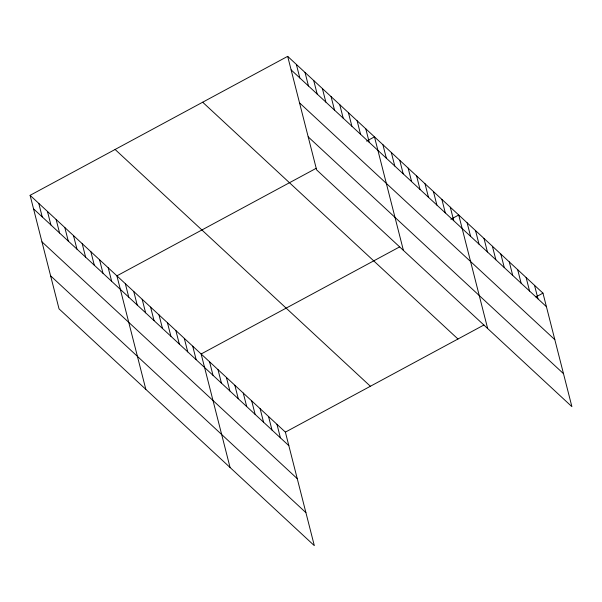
<?xml version="1.0" encoding="UTF-8"?>
<svg xmlns="http://www.w3.org/2000/svg" width="602" height="602" viewBox="0 0 602 602"><rect width="100%" height="100%" fill="white"/><g stroke="black" fill="none" stroke-linecap="round" stroke-linejoin="round"><path stroke-width="0.9" d="M30.1 195.334L285.386 432.123L314.327 545.645L59.034 308.856L30.1 195.334L287.673 56.355L542.966 293.144L571.9 406.666L316.614 169.877L287.673 56.355M316.231 168.289L116.901 275.844L145.834 389.366M366.603 141.109L374.474 136.865L403.408 250.387M399.69 246.858L201.143 353.984L230.077 467.506M450.845 219.248L458.716 215.004L487.658 328.526M285.386 432.123L483.933 324.997M535.878 296.967L542.966 293.144M291.12 69.877L546.413 306.666M299.533 102.874L554.818 339.663M308.201 136.872L563.487 373.661M202.678 102.22L457.964 339.009M115.102 149.469L370.388 386.258M33.546 208.856L288.832 445.646M41.959 241.853L297.245 478.643M50.621 275.851L305.914 512.641M534.538 285.333L537.985 298.848M526.118 277.514L529.564 291.037M517.69 269.704L521.136 283.226M509.269 261.893L512.716 275.407M500.841 254.074L504.288 267.597M492.413 246.263L495.86 259.778M483.993 238.445L487.439 251.967M475.565 230.634L479.011 244.156M467.144 222.815L470.591 236.338M450.296 207.193L453.742 220.708M441.868 199.375L445.314 212.897M433.448 191.564L436.894 205.079M425.02 183.745L428.466 197.268M416.599 175.934L420.046 189.457M408.171 168.124L411.617 181.638M399.751 160.305L403.197 173.827M391.323 152.494L394.769 166.009M382.902 144.676L386.341 158.198M365.798 128.813L369.237 142.335M357.114 120.761L360.56 134.284M348.438 112.709L351.884 126.232M339.754 104.658L343.2 118.18M331.077 96.613L334.524 110.128M322.394 88.562L325.84 102.077M313.717 80.51L317.164 94.025M305.033 72.458L308.48 85.981M296.357 64.406L299.804 77.929M276.965 424.312L280.412 437.827M268.537 416.494L271.984 430.016M260.117 408.683L263.563 422.205M251.689 400.864L255.135 414.387M243.268 393.053L246.715 406.576M234.84 385.242L238.287 398.757M226.42 377.424L229.866 390.946M217.992 369.613L221.438 383.128M209.564 361.794L213.01 375.317M192.715 346.173L196.162 359.687M184.295 338.354L187.741 351.877M175.867 330.543L179.313 344.058M167.446 322.725L170.893 336.247M159.018 314.914L162.465 328.436M150.598 307.103L154.044 320.618M142.17 299.284L145.616 312.807M133.749 291.473L137.196 304.988M125.321 283.655L128.768 297.177M108.217 267.792L111.663 281.315M99.541 259.74L102.987 273.263M90.857 251.689L94.303 265.211M82.181 243.637L85.627 257.159M73.497 235.585L76.943 249.108M64.82 227.541L68.267 241.056M56.136 219.489L59.583 233.004M47.46 211.437L50.907 224.952M38.776 203.386L42.223 216.908"/></g></svg>
